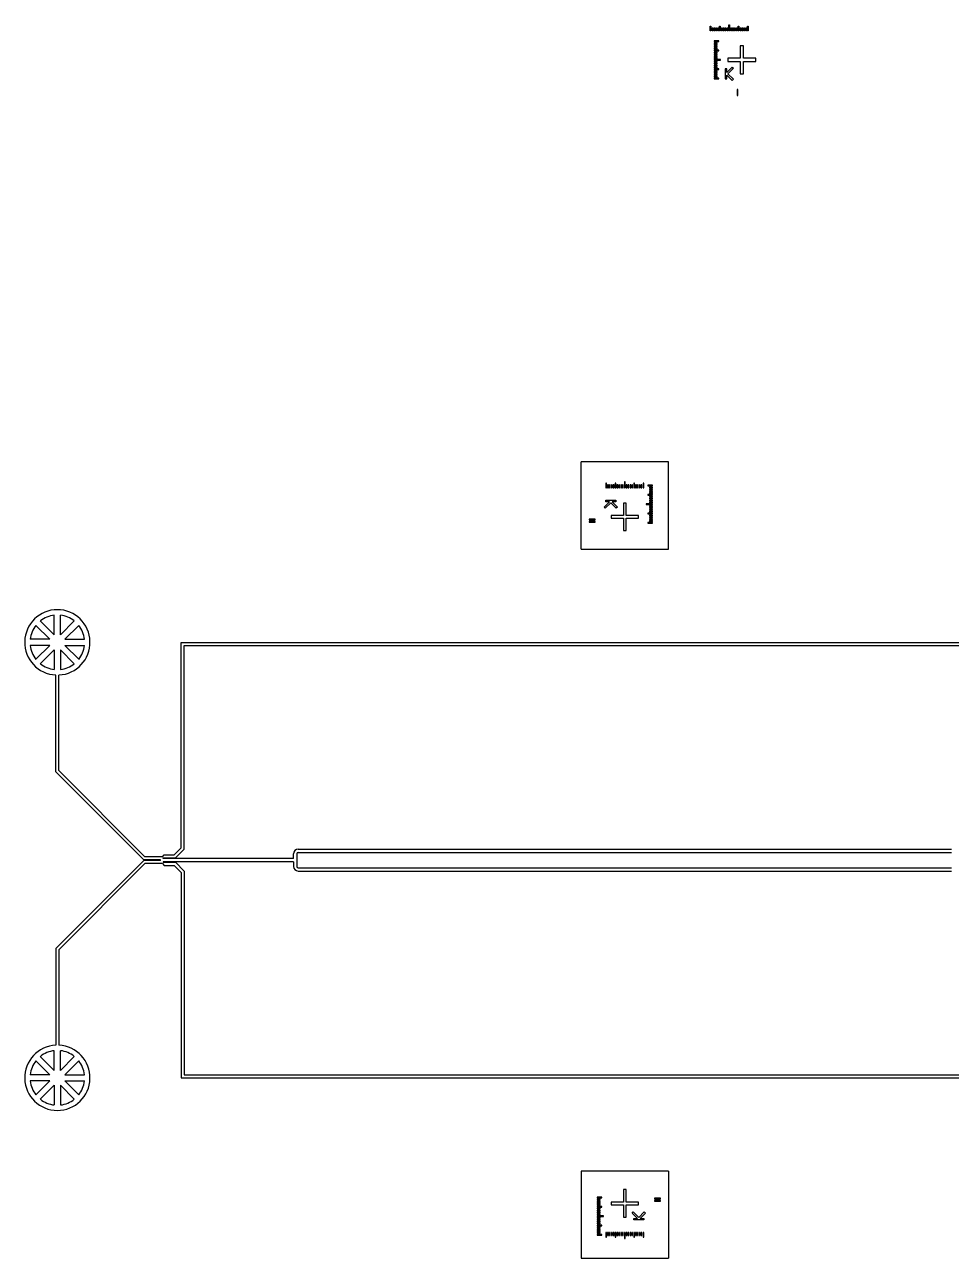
# Model space of a CAD drawing. Extents: x -24493 to 76507, y 84496 to 185496.
# Drawn here: x -42 to 14857, y 135996 to 155823 of the extents above; entities that cross this region are included whole.
import ezdxf

# ---------------------------------------------------------------- set-up
doc = ezdxf.new("R2010")
doc.units = 13
doc.layers.add('CHROME', color=10, linetype='Continuous')
doc.layers.add('CL - Main', color=150, linetype='Continuous')

msp = doc.modelspace()

# ---------------------------------------------------------------- linework, layer by layer
at = {"layer": 'CHROME'}
for p, q in [((9313, 148453), (9301, 148453)), ((9301, 148453), (9301, 148378)), ((9301, 148378), (9313, 148378)), ((9313, 148378), (9313, 148453)), ((9343, 148428), (9331, 148428)), ((9331, 148428), (9331, 148378)), ((9331, 148378), (9343, 148378)), ((9343, 148378), (9343, 148428)), ((9373, 148428), (9361, 148428)), ((9361, 148428), (9361, 148378)), ((9361, 148378), (9373, 148378)), ((9373, 148378), (9373, 148428)), ((9403, 148428), (9391, 148428)), ((9391, 148428), (9391, 148378)), ((9391, 148378), (9403, 148378)), ((9403, 148378), (9403, 148428)), ((9433, 148428), (9421, 148428)), ((9421, 148428), (9421, 148378)), ((9421, 148378), (9433, 148378)), ((9433, 148378), (9433, 148428)), ((9463, 148453), (9451, 148453)), ((9451, 148453), (9451, 148378)), ((9451, 148378), (9463, 148378)), ((9463, 148378), (9463, 148453)), ((9493, 148428), (9481, 148428)), ((9481, 148428), (9481, 148378)), ((9481, 148378), (9493, 148378)), ((9493, 148378), (9493, 148428)), ((9523, 148428), (9511, 148428)), ((9511, 148428), (9511, 148378)), ((9511, 148378), (9523, 148378)), ((9523, 148378), (9523, 148428)), ((9553, 148428), (9541, 148428)), ((9541, 148428), (9541, 148378)), ((9541, 148378), (9553, 148378)), ((9553, 148378), (9553, 148428)), ((9583, 148428), (9571, 148428)), ((9571, 148428), (9571, 148378)), ((9571, 148378), (9583, 148378)), ((9583, 148378), (9583, 148428)), ((9613, 148478), (9601, 148478)), ((9601, 148478), (9601, 148378)), ((9601, 148378), (9613, 148378)), ((9613, 148378), (9613, 148478)), ((9643, 148428), (9631, 148428)), ((9631, 148428), (9631, 148378)), ((9631, 148378), (9643, 148378)), ((9643, 148378), (9643, 148428)), ((9673, 148428), (9661, 148428)), ((9661, 148428), (9661, 148378)), ((9661, 148378), (9673, 148378)), ((9673, 148378), (9673, 148428)), ((9703, 148428), (9691, 148428)), ((9691, 148428), (9691, 148378)), ((9691, 148378), (9703, 148378)), ((9703, 148378), (9703, 148428)), ((9733, 148428), (9721, 148428)), ((9721, 148428), (9721, 148378)), ((9721, 148378), (9733, 148378)), ((9733, 148378), (9733, 148428)), ((9763, 148453), (9751, 148453)), ((9751, 148453), (9751, 148378)), ((9751, 148378), (9763, 148378)), ((9763, 148378), (9763, 148453)), ((9793, 148428), (9781, 148428)), ((9781, 148428), (9781, 148378)), ((9781, 148378), (9793, 148378)), ((9793, 148378), (9793, 148428)), ((9823, 148428), (9811, 148428)), ((9811, 148428), (9811, 148378)), ((9811, 148378), (9823, 148378)), ((9823, 148378), (9823, 148428)), ((9853, 148428), (9841, 148428)), ((9841, 148428), (9841, 148378)), ((9841, 148378), (9853, 148378)), ((9853, 148378), (9853, 148428)), ((9883, 148428), (9871, 148428)), ((9871, 148428), (9871, 148378)), ((9871, 148378), (9883, 148378)), ((9883, 148378), (9883, 148428)), ((9913, 148453), (9901, 148453)), ((9901, 148453), (9901, 148378)), ((9901, 148378), (9913, 148378)), ((9913, 148378), (9913, 148453)), ((10052, 148422), (9977, 148422)), ((9977, 148422), (9977, 148410)), ((9977, 148410), (10052, 148410)), ((10052, 148392), (10002, 148392)), ((10002, 148392), (10002, 148380)), ((10002, 148380), (10052, 148380)), ((10052, 148362), (10002, 148362)), ((10002, 148362), (10002, 148350)), ((10002, 148350), (10052, 148350)), ((10052, 148332), (10002, 148332)), ((10002, 148332), (10002, 148320)), ((10002, 148320), (10052, 148320)), ((10052, 148410), (10052, 148422)), ((10052, 148380), (10052, 148392)), ((10052, 148350), (10052, 148362)), ((10052, 148320), (10052, 148332)), ((9275, 148068), (9360, 148154)), ((9382, 148138), (9293, 148050)), ((9304, 148154), (9304, 148180)), ((9304, 148180), (9460, 148180)), ((9360, 148154), (9304, 148154)), ((9470, 148050), (9382, 148138)), ((9460, 148154), (9403, 148154)), ((9403, 148154), (9489, 148068)), ((9460, 148180), (9460, 148154)), ((9585, 148135), (9585, 147935)), ((9629, 148135), (9585, 148135)), ((9629, 147935), (9629, 148135)), ((10052, 148122), (9952, 148122)), ((9952, 148122), (9952, 148110)), ((10052, 148272), (9977, 148272)), ((9977, 148272), (9977, 148260)), ((9977, 148260), (10052, 148260)), ((10052, 148302), (10002, 148302)), ((10002, 148302), (10002, 148290)), ((10002, 148290), (10052, 148290)), ((10052, 148242), (10002, 148242)), ((10002, 148242), (10002, 148230)), ((10002, 148230), (10052, 148230)), ((10052, 148212), (10002, 148212)), ((10002, 148212), (10002, 148200)), ((10002, 148200), (10052, 148200)), ((10052, 148182), (10002, 148182)), ((10002, 148182), (10002, 148170)), ((10002, 148170), (10052, 148170)), ((10052, 148152), (10002, 148152)), ((10002, 148152), (10002, 148140)), ((10002, 148140), (10052, 148140)), ((10052, 148290), (10052, 148302)), ((10052, 148260), (10052, 148272)), ((10052, 148230), (10052, 148242)), ((10052, 148200), (10052, 148212)), ((10052, 148170), (10052, 148182)), ((10052, 148140), (10052, 148152)), ((10052, 148110), (10052, 148122)), ((9293, 148050), (9275, 148068)), ((9585, 147935), (9385, 147935)), ((9385, 147935), (9385, 147891)), ((9489, 148068), (9470, 148050)), ((9829, 147935), (9629, 147935)), ((9829, 147891), (9829, 147935)), ((9952, 148110), (10052, 148110)), ((10052, 147972), (9977, 147972)), ((9977, 147972), (9977, 147960)), ((9977, 147960), (10052, 147960)), ((10052, 148092), (10002, 148092)), ((10002, 148092), (10002, 148080)), ((10002, 148080), (10052, 148080)), ((10052, 148062), (10002, 148062)), ((10002, 148062), (10002, 148050)), ((10002, 148050), (10052, 148050)), ((10052, 148032), (10002, 148032)), ((10002, 148032), (10002, 148020)), ((10002, 148020), (10052, 148020)), ((10052, 148002), (10002, 148002)), ((10002, 148002), (10002, 147990)), ((10002, 147990), (10052, 147990)), ((10052, 147942), (10002, 147942)), ((10002, 147942), (10002, 147930)), ((10002, 147930), (10052, 147930)), ((10052, 148080), (10052, 148092)), ((10052, 148050), (10052, 148062)), ((10052, 148020), (10052, 148032)), ((10052, 147990), (10052, 148002)), ((10052, 147960), (10052, 147972)), ((10052, 147930), (10052, 147942)), ((9132, 147876), (9032, 147876)), ((9032, 147876), (9032, 147864)), ((9032, 147864), (9132, 147864)), ((9132, 147839), (9032, 147839)), ((9032, 147839), (9032, 147827)), ((9032, 147827), (9132, 147827)), ((9132, 147864), (9132, 147876)), ((9132, 147827), (9132, 147839)), ((9385, 147891), (9585, 147891)), ((9585, 147891), (9585, 147691)), ((9629, 147691), (9629, 147891)), ((9629, 147891), (9829, 147891)), ((10052, 147822), (9977, 147822)), ((9977, 147822), (9977, 147810)), ((9977, 147810), (10052, 147810)), ((10052, 147912), (10002, 147912)), ((10002, 147912), (10002, 147900)), ((10002, 147900), (10052, 147900)), ((10052, 147882), (10002, 147882)), ((10002, 147882), (10002, 147870)), ((10002, 147870), (10052, 147870)), ((10052, 147852), (10002, 147852)), ((10002, 147852), (10002, 147840)), ((10002, 147840), (10052, 147840)), ((10052, 147900), (10052, 147912)), ((10052, 147870), (10052, 147882)), ((10052, 147840), (10052, 147852)), ((10052, 147810), (10052, 147822)), ((9585, 147691), (9629, 147691)), ((433, 146016), (433, 146332)), ((532, 146016), (532, 146332)), ((362, 145946), (139, 146169)), ((433, 146016), (209, 146240)), ((532, 146016), (756, 146240)), ((603, 145946), (826, 146169)), ((362, 145946), (46, 145946)), ((603, 145946), (919, 145946)), ((362, 145846), (46, 145846)), ((362, 145846), (139, 145623)), ((433, 145775), (209, 145552)), ((433, 145775), (433, 145459)), ((532, 145775), (756, 145552)), ((532, 145775), (532, 145459)), ((603, 145846), (826, 145623)), ((603, 145846), (919, 145846)), ((433, 139017), (209, 139241)), ((433, 139017), (433, 139333)), ((532, 139017), (532, 139333)), ((532, 139017), (756, 139241)), ((362, 138947), (139, 139170)), ((603, 138947), (826, 139170)), ((362, 138947), (46, 138947)), ((362, 138847), (46, 138847)), ((362, 138847), (139, 138624)), ((603, 138947), (919, 138947)), ((603, 138847), (826, 138624)), ((603, 138847), (919, 138847)), ((433, 138777), (209, 138553)), ((433, 138777), (433, 138461)), ((532, 138777), (756, 138553)), ((532, 138777), (532, 138461)), ((9629, 137100), (9585, 137100)), ((9585, 137100), (9585, 136900)), ((9629, 136900), (9629, 137100)), ((9237, 136981), (9162, 136981)), ((9162, 136981), (9162, 136969)), ((9162, 136969), (9237, 136969)), ((9212, 136951), (9162, 136951)), ((9162, 136951), (9162, 136939)), ((9162, 136939), (9212, 136939)), ((9212, 136921), (9162, 136921)), ((9162, 136921), (9162, 136909)), ((9162, 136909), (9212, 136909)), ((9212, 136891), (9162, 136891)), ((9162, 136891), (9162, 136879)), ((9162, 136879), (9212, 136879)), ((9212, 136861), (9162, 136861)), ((9162, 136861), (9162, 136849)), ((9162, 136849), (9212, 136849)), ((9237, 136831), (9162, 136831)), ((9162, 136831), (9162, 136819)), ((9162, 136819), (9237, 136819)), ((9212, 136939), (9212, 136951)), ((9212, 136909), (9212, 136921)), ((9212, 136879), (9212, 136891)), ((9212, 136849), (9212, 136861)), ((9237, 136969), (9237, 136981)), ((9237, 136819), (9237, 136831)), ((9585, 136900), (9385, 136900)), ((9385, 136900), (9385, 136856)), ((9385, 136856), (9585, 136856)), ((9585, 136856), (9585, 136656)), ((9829, 136900), (9629, 136900)), ((9629, 136656), (9629, 136856)), ((9629, 136856), (9829, 136856)), ((9829, 136856), (9829, 136900)), ((10082, 136964), (10082, 136952)), ((10182, 136964), (10082, 136964)), ((10082, 136952), (10182, 136952)), ((10182, 136927), (10082, 136927)), ((10082, 136927), (10082, 136915)), ((10082, 136915), (10182, 136915)), ((10182, 136952), (10182, 136964)), ((10182, 136915), (10182, 136927)), ((9212, 136801), (9162, 136801)), ((9162, 136801), (9162, 136789)), ((9162, 136789), (9212, 136789)), ((9212, 136771), (9162, 136771)), ((9162, 136771), (9162, 136759)), ((9162, 136759), (9212, 136759)), ((9212, 136741), (9162, 136741)), ((9162, 136741), (9162, 136729)), ((9162, 136729), (9212, 136729)), ((9212, 136711), (9162, 136711)), ((9162, 136711), (9162, 136699)), ((9162, 136699), (9212, 136699)), ((9262, 136681), (9162, 136681)), ((9162, 136681), (9162, 136669)), ((9162, 136669), (9262, 136669)), ((9212, 136651), (9162, 136651)), ((9162, 136651), (9162, 136639)), ((9162, 136639), (9212, 136639)), ((9212, 136621), (9162, 136621)), ((9162, 136621), (9162, 136609)), ((9212, 136789), (9212, 136801)), ((9212, 136759), (9212, 136771)), ((9212, 136729), (9212, 136741)), ((9212, 136699), (9212, 136711)), ((9212, 136639), (9212, 136651)), ((9212, 136609), (9212, 136621)), ((9262, 136669), (9262, 136681)), ((9585, 136656), (9629, 136656)), ((9725, 136724), (9743, 136742)), ((9810, 136638), (9725, 136724)), ((9743, 136742), (9832, 136653)), ((9754, 136612), (9754, 136638)), ((9754, 136638), (9810, 136638)), ((9910, 136612), (9754, 136612)), ((9832, 136653), (9920, 136742)), ((9939, 136724), (9853, 136638)), ((9853, 136638), (9910, 136638)), ((9910, 136638), (9910, 136612)), ((9920, 136742), (9939, 136724)), ((9162, 136609), (9212, 136609)), ((9212, 136591), (9162, 136591)), ((9162, 136591), (9162, 136579)), ((9162, 136579), (9212, 136579)), ((9212, 136561), (9162, 136561)), ((9162, 136561), (9162, 136549)), ((9162, 136549), (9212, 136549)), ((9237, 136531), (9162, 136531)), ((9162, 136531), (9162, 136519)), ((9162, 136519), (9237, 136519)), ((9212, 136501), (9162, 136501)), ((9162, 136501), (9162, 136489)), ((9162, 136489), (9212, 136489)), ((9212, 136471), (9162, 136471)), ((9162, 136471), (9162, 136459)), ((9162, 136459), (9212, 136459)), ((9212, 136441), (9162, 136441)), ((9162, 136441), (9162, 136429)), ((9162, 136429), (9212, 136429)), ((9212, 136579), (9212, 136591)), ((9212, 136549), (9212, 136561)), ((9212, 136489), (9212, 136501)), ((9212, 136459), (9212, 136471)), ((9212, 136429), (9212, 136441)), ((9237, 136519), (9237, 136531)), ((9301, 136413), (9301, 136338)), ((9313, 136413), (9301, 136413)), ((9313, 136338), (9313, 136413)), ((9331, 136413), (9331, 136363)), ((9343, 136413), (9331, 136413)), ((9343, 136363), (9343, 136413)), ((9361, 136413), (9361, 136363)), ((9373, 136413), (9361, 136413)), ((9373, 136363), (9373, 136413)), ((9391, 136413), (9391, 136363)), ((9403, 136413), (9391, 136413)), ((9403, 136363), (9403, 136413)), ((9421, 136413), (9421, 136363)), ((9433, 136413), (9421, 136413)), ((9433, 136363), (9433, 136413)), ((9451, 136413), (9451, 136338)), ((9463, 136413), (9451, 136413)), ((9463, 136338), (9463, 136413)), ((9481, 136413), (9481, 136363)), ((9493, 136413), (9481, 136413)), ((9493, 136363), (9493, 136413)), ((9511, 136413), (9511, 136363)), ((9523, 136413), (9511, 136413)), ((9523, 136363), (9523, 136413)), ((9541, 136413), (9541, 136363)), ((9553, 136413), (9541, 136413)), ((9553, 136363), (9553, 136413)), ((9571, 136413), (9571, 136363)), ((9583, 136413), (9571, 136413)), ((9583, 136363), (9583, 136413)), ((9601, 136413), (9601, 136313)), ((9613, 136413), (9601, 136413)), ((9613, 136313), (9613, 136413)), ((9631, 136413), (9631, 136363)), ((9643, 136413), (9631, 136413)), ((9643, 136363), (9643, 136413)), ((9661, 136413), (9661, 136363)), ((9673, 136413), (9661, 136413)), ((9673, 136363), (9673, 136413)), ((9691, 136413), (9691, 136363)), ((9703, 136413), (9691, 136413)), ((9703, 136363), (9703, 136413)), ((9721, 136413), (9721, 136363)), ((9733, 136413), (9721, 136413)), ((9733, 136363), (9733, 136413)), ((9751, 136413), (9751, 136338)), ((9763, 136413), (9751, 136413)), ((9763, 136338), (9763, 136413)), ((9781, 136413), (9781, 136363)), ((9793, 136413), (9781, 136413)), ((9793, 136363), (9793, 136413)), ((9811, 136413), (9811, 136363)), ((9823, 136413), (9811, 136413)), ((9823, 136363), (9823, 136413)), ((9841, 136413), (9841, 136363)), ((9853, 136413), (9841, 136413)), ((9853, 136363), (9853, 136413)), ((9871, 136413), (9871, 136363)), ((9883, 136413), (9871, 136413)), ((9883, 136363), (9883, 136413)), ((9901, 136413), (9901, 136338)), ((9913, 136413), (9901, 136413)), ((9913, 136338), (9913, 136413)), ((9212, 136411), (9162, 136411)), ((9162, 136411), (9162, 136399)), ((9162, 136399), (9212, 136399)), ((9237, 136381), (9162, 136381)), ((9162, 136381), (9162, 136369)), ((9162, 136369), (9237, 136369)), ((9212, 136399), (9212, 136411)), ((9237, 136369), (9237, 136381)), ((9301, 136338), (9313, 136338)), ((9331, 136363), (9343, 136363)), ((9361, 136363), (9373, 136363)), ((9391, 136363), (9403, 136363)), ((9421, 136363), (9433, 136363)), ((9451, 136338), (9463, 136338)), ((9481, 136363), (9493, 136363)), ((9511, 136363), (9523, 136363)), ((9541, 136363), (9553, 136363)), ((9571, 136363), (9583, 136363)), ((9601, 136313), (9613, 136313)), ((9631, 136363), (9643, 136363)), ((9661, 136363), (9673, 136363)), ((9691, 136363), (9703, 136363)), ((9721, 136363), (9733, 136363)), ((9751, 136338), (9763, 136338)), ((9781, 136363), (9793, 136363)), ((9811, 136363), (9823, 136363)), ((9841, 136363), (9853, 136363)), ((9871, 136363), (9883, 136363)), ((9901, 136338), (9913, 136338))]:
    msp.add_line(p, q, dxfattribs=at)
for centre, start, end in [((483, 145896), 96.5242, 128.4758), ((483, 145896), 51.5242, 83.4758), ((483, 145896), 141.5242, 173.4758), ((483, 145896), 6.5242, 38.4758), ((483, 145896), 186.5242, 218.4758), ((483, 145896), 321.5242, 353.4758), ((483, 145896), 231.5242, 263.4758), ((483, 145896), 276.5242, 308.4758), ((483, 138897), 96.5242, 128.4758), ((483, 138897), 51.5242, 83.4758), ((483, 138897), 141.5242, 173.4758), ((483, 138897), 6.5242, 38.4758), ((483, 138897), 186.5242, 218.4758), ((483, 138897), 321.5242, 353.4758), ((483, 138897), 231.5242, 263.4758), ((483, 138897), 276.5242, 308.4758)]:
    msp.add_arc(centre, 439, start, end, dxfattribs=at)
at = {"layer": 'CL - Main'}
for p, q in [((10980, 155723), (10980, 155798)), ((10980, 155798), (10992, 155798)), ((10992, 155723), (10980, 155723)), ((10992, 155798), (10992, 155723)), ((11010, 155723), (11010, 155773)), ((11010, 155773), (11022, 155773)), ((11022, 155723), (11010, 155723)), ((11022, 155773), (11022, 155723)), ((11040, 155723), (11040, 155773)), ((11040, 155773), (11052, 155773)), ((11052, 155723), (11040, 155723)), ((11052, 155773), (11052, 155723)), ((11070, 155723), (11070, 155773)), ((11070, 155773), (11082, 155773)), ((11082, 155723), (11070, 155723)), ((11082, 155773), (11082, 155723)), ((11100, 155723), (11100, 155773)), ((11100, 155773), (11112, 155773)), ((11112, 155723), (11100, 155723)), ((11112, 155773), (11112, 155723)), ((11130, 155723), (11130, 155798)), ((11130, 155798), (11142, 155798)), ((11142, 155723), (11130, 155723)), ((11142, 155798), (11142, 155723)), ((11160, 155723), (11160, 155773)), ((11160, 155773), (11172, 155773)), ((11172, 155723), (11160, 155723)), ((11172, 155773), (11172, 155723)), ((11190, 155723), (11190, 155773)), ((11190, 155773), (11202, 155773)), ((11202, 155723), (11190, 155723)), ((11202, 155773), (11202, 155723)), ((11220, 155723), (11220, 155773)), ((11220, 155773), (11232, 155773)), ((11232, 155723), (11220, 155723)), ((11232, 155773), (11232, 155723)), ((11250, 155723), (11250, 155773)), ((11250, 155773), (11262, 155773)), ((11262, 155723), (11250, 155723)), ((11262, 155773), (11262, 155723)), ((11280, 155723), (11280, 155823)), ((11280, 155823), (11292, 155823)), ((11292, 155723), (11280, 155723)), ((11292, 155823), (11292, 155723)), ((11310, 155723), (11310, 155773)), ((11310, 155773), (11322, 155773)), ((11322, 155723), (11310, 155723)), ((11322, 155773), (11322, 155723)), ((11340, 155723), (11340, 155773)), ((11340, 155773), (11352, 155773)), ((11352, 155723), (11340, 155723)), ((11352, 155773), (11352, 155723)), ((11370, 155723), (11370, 155773)), ((11370, 155773), (11382, 155773)), ((11382, 155723), (11370, 155723)), ((11382, 155773), (11382, 155723)), ((11400, 155723), (11400, 155773)), ((11400, 155773), (11412, 155773)), ((11412, 155723), (11400, 155723)), ((11412, 155773), (11412, 155723)), ((11430, 155723), (11430, 155798)), ((11430, 155798), (11442, 155798)), ((11442, 155723), (11430, 155723)), ((11442, 155798), (11442, 155723)), ((11460, 155723), (11460, 155773)), ((11460, 155773), (11472, 155773)), ((11472, 155723), (11460, 155723)), ((11472, 155773), (11472, 155723)), ((11490, 155723), (11490, 155773)), ((11490, 155773), (11502, 155773)), ((11502, 155723), (11490, 155723)), ((11502, 155773), (11502, 155723)), ((11520, 155723), (11520, 155773)), ((11520, 155773), (11532, 155773)), ((11532, 155723), (11520, 155723)), ((11532, 155773), (11532, 155723)), ((11550, 155723), (11550, 155773)), ((11550, 155773), (11562, 155773)), ((11562, 155723), (11550, 155723)), ((11562, 155773), (11562, 155723)), ((11580, 155723), (11580, 155798)), ((11580, 155798), (11592, 155798)), ((11592, 155723), (11580, 155723)), ((11592, 155798), (11592, 155723)), ((11119, 155564), (11044, 155564)), ((11044, 155564), (11044, 155552)), ((11044, 155552), (11119, 155552)), ((11094, 155534), (11044, 155534)), ((11044, 155534), (11044, 155522)), ((11044, 155522), (11094, 155522)), ((11094, 155504), (11044, 155504)), ((11044, 155504), (11044, 155492)), ((11044, 155492), (11094, 155492)), ((11094, 155474), (11044, 155474)), ((11044, 155474), (11044, 155462)), ((11044, 155462), (11094, 155462)), ((11094, 155522), (11094, 155534)), ((11094, 155492), (11094, 155504)), ((11094, 155462), (11094, 155474)), ((11119, 155552), (11119, 155564)), ((11514, 155483), (11464, 155483)), ((11464, 155483), (11464, 155283)), ((11514, 155283), (11514, 155483)), ((11094, 155444), (11044, 155444)), ((11044, 155444), (11044, 155432)), ((11044, 155432), (11094, 155432)), ((11119, 155414), (11044, 155414)), ((11044, 155414), (11044, 155402)), ((11044, 155402), (11119, 155402)), ((11094, 155384), (11044, 155384)), ((11044, 155384), (11044, 155372)), ((11044, 155372), (11094, 155372)), ((11094, 155354), (11044, 155354)), ((11044, 155354), (11044, 155342)), ((11044, 155342), (11094, 155342)), ((11094, 155324), (11044, 155324)), ((11044, 155324), (11044, 155312)), ((11044, 155312), (11094, 155312)), ((11094, 155294), (11044, 155294)), ((11044, 155294), (11044, 155282)), ((11044, 155282), (11094, 155282)), ((11144, 155264), (11044, 155264)), ((11044, 155264), (11044, 155252)), ((11044, 155252), (11144, 155252)), ((11094, 155432), (11094, 155444)), ((11094, 155372), (11094, 155384)), ((11094, 155342), (11094, 155354)), ((11094, 155312), (11094, 155324)), ((11094, 155282), (11094, 155294)), ((11119, 155402), (11119, 155414)), ((11144, 155252), (11144, 155264)), ((11464, 155283), (11264, 155283)), ((11264, 155283), (11264, 155233)), ((11714, 155283), (11514, 155283)), ((11714, 155233), (11714, 155283)), ((11094, 155234), (11044, 155234)), ((11044, 155234), (11044, 155222)), ((11044, 155222), (11094, 155222)), ((11094, 155204), (11044, 155204)), ((11044, 155204), (11044, 155192)), ((11044, 155192), (11094, 155192)), ((11094, 155174), (11044, 155174)), ((11044, 155174), (11044, 155162)), ((11044, 155162), (11094, 155162)), ((11094, 155144), (11044, 155144)), ((11044, 155144), (11044, 155132)), ((11044, 155132), (11094, 155132)), ((11119, 155114), (11044, 155114)), ((11044, 155114), (11044, 155102)), ((11044, 155102), (11119, 155102)), ((11094, 155084), (11044, 155084)), ((11044, 155084), (11044, 155072)), ((11044, 155072), (11094, 155072)), ((11094, 155054), (11044, 155054)), ((11044, 155054), (11044, 155042)), ((11094, 155222), (11094, 155234)), ((11094, 155192), (11094, 155204)), ((11094, 155162), (11094, 155174)), ((11094, 155132), (11094, 155144)), ((11094, 155072), (11094, 155084)), ((11094, 155042), (11094, 155054)), ((11119, 155102), (11119, 155114)), ((11249, 155111), (11223, 155111)), ((11223, 155111), (11223, 154955)), ((11249, 155055), (11334, 155140)), ((11249, 155055), (11249, 155111)), ((11264, 155233), (11464, 155233)), ((11264, 155033), (11353, 155122)), ((11334, 155140), (11353, 155122)), ((11464, 155233), (11464, 155033)), ((11514, 155033), (11514, 155233)), ((11514, 155233), (11714, 155233)), ((11044, 155042), (11094, 155042)), ((11094, 155024), (11044, 155024)), ((11044, 155024), (11044, 155012)), ((11044, 155012), (11094, 155012)), ((11094, 154994), (11044, 154994)), ((11044, 154994), (11044, 154982)), ((11044, 154982), (11094, 154982)), ((11119, 154964), (11044, 154964)), ((11044, 154964), (11044, 154952)), ((11044, 154952), (11119, 154952)), ((11094, 155012), (11094, 155024)), ((11094, 154982), (11094, 154994)), ((11119, 154952), (11119, 154964)), ((11223, 154955), (11249, 154955)), ((11249, 154955), (11249, 155012)), ((11249, 155012), (11334, 154926)), ((11264, 155033), (11353, 154945)), ((11334, 154926), (11353, 154945)), ((11464, 155033), (11514, 155033)), ((11414, 154783), (11414, 154683)), ((11426, 154783), (11414, 154783)), ((11414, 154683), (11426, 154683)), ((11426, 154683), (11426, 154783)), ((8907, 147396), (8907, 148796)), ((10307, 148796), (8907, 148796)), ((10307, 147396), (10307, 148796)), ((8907, 147396), (10307, 147396)), ((2473, 142593), (2473, 145896)), ((2473, 145896), (21881, 145896)), ((2523, 142572), (2523, 145846)), ((2523, 145846), (21831, 145846)), ((458, 143815), (458, 145371)), ((508, 143836), (508, 145371)), ((1872, 142401), (458, 143815)), ((1892, 142451), (508, 143836)), ((2361, 142481), (2473, 142593)), ((2382, 142431), (2523, 142572)), ((4357, 142571), (14857, 142571)), ((1872, 142391), (458, 140977)), ((2142, 142401), (1872, 142401)), ((2142, 142391), (1872, 142391)), ((2172, 142451), (1892, 142451)), ((2142, 142391), (2142, 142401)), ((2172, 142451), (2202, 142481)), ((2182, 142421), (2182, 142431)), ((2182, 142431), (2382, 142431)), ((4282, 142421), (2182, 142421)), ((2182, 142371), (2182, 142361)), ((4282, 142371), (2182, 142371)), ((2202, 142481), (2361, 142481)), ((4282, 142421), (4282, 142496)), ((4282, 142371), (4282, 142296)), ((4332, 142496), (4332, 142296)), ((4357, 142521), (14857, 142521)), ((1892, 142341), (508, 140956)), ((2172, 142341), (1892, 142341)), ((2172, 142341), (2202, 142311)), ((2182, 142361), (2382, 142361)), ((2202, 142311), (2361, 142311)), ((2361, 142311), (2473, 142199)), ((2382, 142361), (2523, 142219)), ((2473, 142199), (2473, 138896)), ((2523, 142219), (2523, 138946)), ((4357, 142271), (14857, 142271)), ((4357, 142221), (14857, 142221)), ((458, 140977), (458, 139421)), ((508, 140956), (508, 139421)), ((2473, 138896), (21881, 138896)), ((2523, 138946), (21831, 138946)), ((10307, 137396), (8907, 137396)), ((8907, 137396), (8907, 135996)), ((10307, 137396), (10307, 135996)), ((8907, 135996), (10307, 135996))]:
    msp.add_line(p, q, dxfattribs=at)
for centre, radius, start, end in [((483, 145896), 525, 272.7294, 267.2706), ((4357, 142496), 75, 90, 180), ((4357, 142496), 25, 90, 180), ((4357, 142296), 75, 180, 270), ((4357, 142296), 25, 180, 270), ((483, 138897), 525, 92.7294, 87.2706)]:
    msp.add_arc(centre, radius, start, end, dxfattribs=at)

doc.saveas('drawing.dxf')
